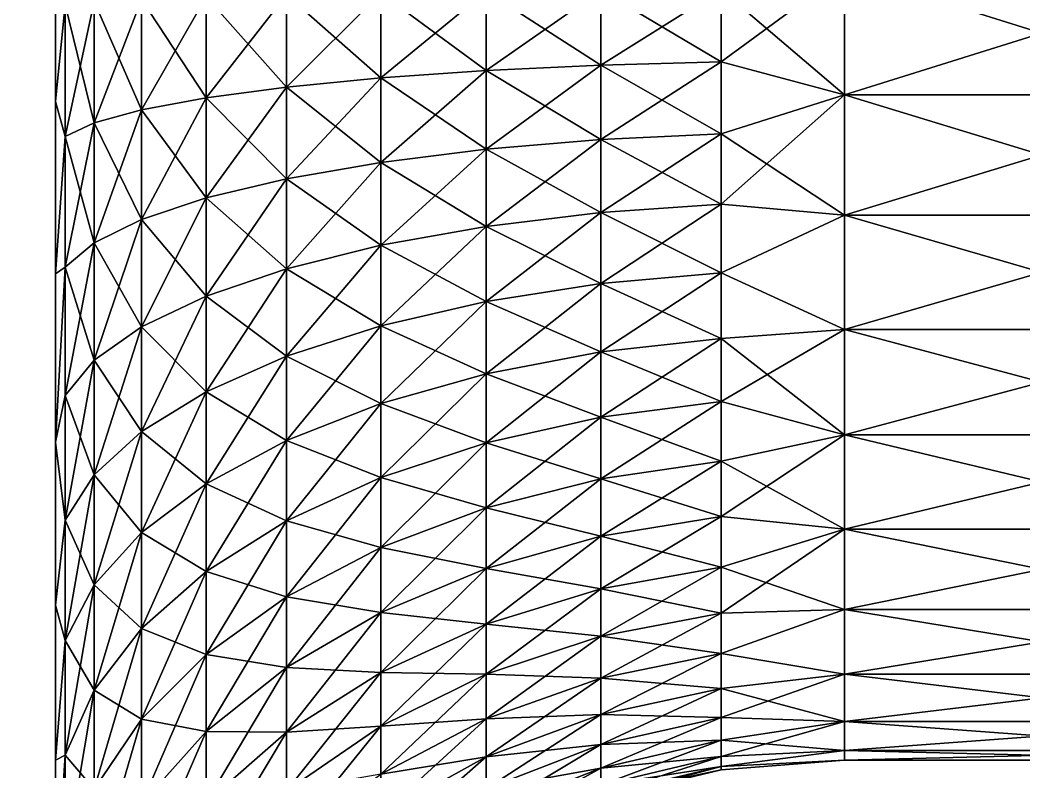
# Model space of a CAD drawing. Extents: x -53 to 3.8, y 0 to 88.2.
# Drawn here: x -3.209 to -0.664, y 78.617 to 80.524 of the extents above; entities that cross this region are included whole.
import ezdxf

# ---------------------------------------------------------------- set-up
doc = ezdxf.new("R2010")
doc.units = 0

msp = doc.modelspace()

# ---------------------------------------------------------------- linework, layer by layer
for points in [[(-7.119, 74.249, 13.5), (-3.119, 84.249, 13.5), (-7.119, 84.249, 13.5)], [(-4.97569, 70.249, 13.5), (-3.119, 84.249, 13.5), (-7.119, 74.249, 13.5)], [(-3.119, 70.249), (-7.119, 74.249), (-3.119, 84.249)], [(-7.119, 74.249), (-7.119, 84.249), (-3.119, 84.249)], [(-4.97569, 70.249, 13.5), (-3.119, 70.249, 13.5), (-3.119, 84.249, 13.5)], [(-3.119, 80.317, 4.19994), (-3.119, 84.249), (-3.119, 80.7575, 4.1878)], [(-3.119, 79.8805, 4.26047), (-3.119, 84.249), (-3.119, 80.317, 4.19994)], [(-3.119, 79.4532, 4.36866), (-3.119, 84.249), (-3.119, 79.8805, 4.26047)], [(-3.119, 70.249), (-3.119, 84.249), (-3.119, 79.4532, 4.36866)], [(-3.119, 84.249, 13.5), (-3.119, 70.249, 13.5), (-3.119, 79.8805, 12.1121)], [(-3.119, 80.317, 12.1726), (-3.119, 84.249, 13.5), (-3.119, 79.8805, 12.1121)], [(-3.119, 80.7575, 12.1848), (-3.119, 84.249, 13.5), (-3.119, 80.317, 12.1726)], [(-3.119, 80.317, 4.19994), (-3.119, 80.7575, 4.1878), (-3.09438, 80.5634, 4.5001)], [(-3.09438, 80.5634, 11.8725), (-3.119, 80.7575, 12.1848), (-3.119, 80.317, 12.1726)], [(-1.119, 80.3344, 10.1617), (-1.119, 80.6473, 10.1863), (-1.43187, 80.6012, 10.2104)], [(-1.119, 80.6473, 6.18628), (-1.119, 80.3344, 6.2109), (-1.43187, 80.4174, 6.17476)], [(-1.43187, 80.6012, 6.16218), (-1.119, 80.6473, 6.18628), (-1.43187, 80.4174, 6.17476)], [(-1.119, 80.3344, 10.1617), (-0.119, 80.6473, 10.1863), (-1.119, 80.6473, 10.1863)], [(-0.119, 80.3344, 10.1617), (-0.119, 80.6473, 10.1863), (-1.119, 80.3344, 10.1617)], [(-1.119, 80.6473, 6.18628), (-0.119, 80.3344, 6.2109), (-1.119, 80.3344, 6.2109)], [(-0.119, 80.6473, 6.18628), (-0.119, 80.3344, 6.2109), (-1.119, 80.6473, 6.18628)], [(-1.43187, 80.4174, 6.17476), (-1.73703, 80.5996, 6.08894), (-1.43187, 80.6012, 6.16218)], [(-1.43187, 80.6012, 10.2104), (-1.73703, 80.409, 10.2706), (-1.43187, 80.4174, 10.1978)], [(-1.73703, 80.409, 10.2706), (-1.43187, 80.6012, 10.2104), (-1.73703, 80.5996, 10.2836)], [(-1.43187, 80.4174, 10.1978), (-1.119, 80.3344, 10.1617), (-1.43187, 80.6012, 10.2104)], [(-2.90101, 80.5769, 11.2775), (-3.02111, 80.2632, 11.5464), (-2.90101, 80.2961, 11.2583)], [(-2.90101, 80.5769, 11.2775), (-3.02111, 80.5703, 11.5674), (-3.02111, 80.2632, 11.5464)], [(-2.90101, 80.5769, 5.09506), (-2.90101, 80.2961, 5.11427), (-3.02111, 80.5703, 4.80519)], [(-2.73703, 80.583, 11.01), (-2.90101, 80.5769, 11.2775), (-2.90101, 80.2961, 11.2583)], [(-2.90101, 80.2961, 11.2583), (-2.73703, 80.3265, 10.9924), (-2.73703, 80.583, 11.01)], [(-2.73703, 80.583, 5.36258), (-2.73703, 80.3265, 5.38013), (-2.90101, 80.5769, 5.09506)], [(-2.90101, 80.5769, 5.09506), (-2.73703, 80.3265, 5.38013), (-2.90101, 80.2961, 5.11427)], [(-2.53321, 80.3536, 5.61723), (-2.73703, 80.583, 5.36258), (-2.53321, 80.5884, 5.60116)], [(-2.73703, 80.3265, 10.9924), (-2.53321, 80.5884, 10.7714), (-2.73703, 80.583, 11.01)], [(-2.53321, 80.5884, 10.7714), (-2.73703, 80.3265, 10.9924), (-2.53321, 80.3536, 10.7553)], [(-2.73703, 80.583, 5.36258), (-2.53321, 80.3536, 5.61723), (-2.73703, 80.3265, 5.38013)], [(-2.29457, 80.3768, 5.81973), (-2.53321, 80.5884, 5.60116), (-2.29457, 80.5931, 5.80493)], [(-2.53321, 80.3536, 10.7553), (-2.29457, 80.5931, 10.5676), (-2.53321, 80.5884, 10.7714)], [(-2.29457, 80.3768, 10.5528), (-2.29457, 80.5931, 10.5676), (-2.53321, 80.3536, 10.7553)], [(-2.29457, 80.3768, 5.81973), (-2.53321, 80.3536, 5.61723), (-2.53321, 80.5884, 5.60116)], [(-2.02698, 80.3954, 5.98265), (-2.29457, 80.5931, 5.80493), (-2.02698, 80.5968, 5.96887)], [(-2.29457, 80.3768, 10.5528), (-2.02698, 80.5968, 10.4037), (-2.29457, 80.5931, 10.5676)], [(-2.02698, 80.3954, 10.3899), (-2.02698, 80.5968, 10.4037), (-2.29457, 80.3768, 10.5528)], [(-2.02698, 80.3954, 5.98265), (-2.29457, 80.3768, 5.81973), (-2.29457, 80.5931, 5.80493)], [(-1.73703, 80.409, 6.10197), (-2.02698, 80.5968, 5.96887), (-1.73703, 80.5996, 6.08894)], [(-2.02698, 80.3954, 10.3899), (-1.73703, 80.5996, 10.2836), (-2.02698, 80.5968, 10.4037)], [(-1.73703, 80.409, 10.2706), (-1.73703, 80.5996, 10.2836), (-2.02698, 80.3954, 10.3899)], [(-1.73703, 80.409, 6.10197), (-2.02698, 80.3954, 5.98265), (-2.02698, 80.5968, 5.96887)], [(-1.43187, 80.4174, 6.17476), (-1.73703, 80.409, 6.10197), (-1.73703, 80.5996, 6.08894)], [(-3.09438, 80.2285, 4.52301), (-3.119, 80.317, 4.19994), (-3.09438, 80.5634, 4.5001)], [(-3.09438, 80.5634, 11.8725), (-3.119, 80.317, 12.1726), (-3.09438, 80.2285, 11.8495)], [(-3.02111, 80.5703, 11.5674), (-3.09438, 80.2285, 11.8495), (-3.02111, 80.2632, 11.5464)], [(-3.02111, 80.5703, 11.5674), (-3.09438, 80.5634, 11.8725), (-3.09438, 80.2285, 11.8495)], [(-3.02111, 80.5703, 4.80519), (-3.02111, 80.2632, 4.8262), (-3.09438, 80.5634, 4.5001)], [(-3.09438, 80.5634, 4.5001), (-3.02111, 80.2632, 4.8262), (-3.09438, 80.2285, 4.52301)], [(-3.02111, 80.5703, 4.80519), (-2.90101, 80.2961, 5.11427), (-3.02111, 80.2632, 4.8262)], [(-1.73703, 80.2205, 6.13227), (-2.02698, 80.3954, 5.98265), (-1.73703, 80.409, 6.10197)], [(-1.73703, 80.409, 10.2706), (-2.02698, 80.196, 10.3579), (-1.73703, 80.2205, 10.2403)], [(-2.02698, 80.196, 10.3579), (-1.73703, 80.409, 10.2706), (-2.02698, 80.3954, 10.3899)], [(-1.73703, 80.2205, 10.2403), (-1.43187, 80.2354, 10.1686), (-1.43187, 80.4174, 10.1978)], [(-1.43187, 80.2354, 6.204), (-1.73703, 80.409, 6.10197), (-1.43187, 80.4174, 6.17476)], [(-1.43187, 80.4174, 10.1978), (-1.73703, 80.409, 10.2706), (-1.73703, 80.2205, 10.2403)], [(-1.43187, 80.2354, 6.204), (-1.73703, 80.2205, 6.13227), (-1.73703, 80.409, 6.10197)], [(-1.43187, 80.2354, 10.1686), (-1.119, 80.3344, 10.1617), (-1.43187, 80.4174, 10.1978)], [(-1.43187, 80.4174, 6.17476), (-1.119, 80.3344, 6.2109), (-1.43187, 80.2354, 6.204)], [(-2.29457, 80.1627, 5.85413), (-2.53321, 80.3536, 5.61723), (-2.29457, 80.3768, 5.81973)], [(-2.53321, 80.1212, 10.718), (-2.29457, 80.3768, 10.5528), (-2.53321, 80.3536, 10.7553)], [(-2.29457, 80.1627, 10.5184), (-2.29457, 80.3768, 10.5528), (-2.53321, 80.1212, 10.718)], [(-2.02698, 80.196, 6.01468), (-2.29457, 80.3768, 5.81973), (-2.02698, 80.3954, 5.98265)], [(-2.29457, 80.1627, 10.5184), (-2.02698, 80.3954, 10.3899), (-2.29457, 80.3768, 10.5528)], [(-2.02698, 80.196, 10.3579), (-2.02698, 80.3954, 10.3899), (-2.29457, 80.1627, 10.5184)], [(-2.02698, 80.196, 6.01468), (-2.29457, 80.1627, 5.85413), (-2.29457, 80.3768, 5.81973)], [(-1.73703, 80.2205, 6.13227), (-2.02698, 80.196, 6.01468), (-2.02698, 80.3954, 5.98265)], [(-2.53321, 80.3536, 10.7553), (-2.73703, 80.0727, 10.9516), (-2.53321, 80.1212, 10.718)], [(-2.73703, 80.3265, 10.9924), (-2.73703, 80.0727, 10.9516), (-2.53321, 80.3536, 10.7553)], [(-2.53321, 80.3536, 5.61723), (-2.53321, 80.1212, 5.65458), (-2.73703, 80.3265, 5.38013)], [(-2.53321, 80.3536, 5.61723), (-2.29457, 80.1627, 5.85413), (-2.53321, 80.1212, 5.65458)], [(-2.90101, 80.0182, 11.2136), (-2.73703, 80.3265, 10.9924), (-2.90101, 80.2961, 11.2583)], [(-2.90101, 80.0182, 11.2136), (-2.73703, 80.0727, 10.9516), (-2.73703, 80.3265, 10.9924)], [(-2.73703, 80.3265, 5.38013), (-2.73703, 80.0727, 5.42093), (-2.90101, 80.2961, 5.11427)], [(-2.73703, 80.3265, 5.38013), (-2.53321, 80.1212, 5.65458), (-2.73703, 80.0727, 5.42093)], [(-1.119, 80.3344, 6.2109), (-1.43187, 80.0568, 6.24967), (-1.43187, 80.2354, 6.204)], [(-1.43187, 80.2354, 10.1686), (-1.119, 80.0293, 10.0884), (-1.119, 80.3344, 10.1617)], [(-1.119, 80.3344, 6.2109), (-1.119, 80.0293, 6.28417), (-1.43187, 80.0568, 6.24967)], [(-1.119, 80.0293, 10.0884), (-0.119, 80.3344, 10.1617), (-1.119, 80.3344, 10.1617)], [(-0.119, 80.0293, 10.0884), (-0.119, 80.3344, 10.1617), (-1.119, 80.0293, 10.0884)], [(-1.119, 80.3344, 6.2109), (-0.119, 80.0293, 6.28417), (-1.119, 80.0293, 6.28417)], [(-0.119, 80.3344, 6.2109), (-0.119, 80.0293, 6.28417), (-1.119, 80.3344, 6.2109)], [(-3.119, 79.8805, 4.26047), (-3.119, 80.317, 4.19994), (-3.09438, 80.2285, 4.52301)], [(-3.09438, 80.2285, 11.8495), (-3.119, 80.317, 12.1726), (-3.119, 79.8805, 12.1121)], [(-2.90101, 80.2961, 11.2583), (-3.02111, 80.2632, 11.5464), (-3.02111, 79.9592, 11.4975)], [(-3.02111, 79.9592, 11.4975), (-2.90101, 80.0182, 11.2136), (-2.90101, 80.2961, 11.2583)], [(-2.90101, 80.2961, 5.11427), (-2.90101, 80.0182, 5.15893), (-3.02111, 80.2632, 4.8262)], [(-2.90101, 80.2961, 5.11427), (-2.73703, 80.0727, 5.42093), (-2.90101, 80.0182, 5.15893)], [(-3.02111, 80.2632, 11.5464), (-3.09438, 79.8971, 11.7963), (-3.02111, 79.9592, 11.4975)], [(-3.02111, 80.2632, 11.5464), (-3.09438, 80.2285, 11.8495), (-3.09438, 79.8971, 11.7963)], [(-3.02111, 80.2632, 4.8262), (-3.02111, 79.9592, 4.87505), (-3.09438, 80.2285, 4.52301)], [(-3.02111, 80.2632, 4.8262), (-2.90101, 80.0182, 5.15893), (-3.02111, 79.9592, 4.87505)], [(-3.09438, 79.8971, 4.57627), (-3.119, 79.8805, 4.26047), (-3.09438, 80.2285, 4.52301)], [(-3.09438, 80.2285, 11.8495), (-3.119, 79.8805, 12.1121), (-3.09438, 79.8971, 11.7963)], [(-3.09438, 80.2285, 4.52301), (-3.02111, 79.9592, 4.87505), (-3.09438, 79.8971, 4.57627)], [(-2.02698, 80.0004, 10.3078), (-1.73703, 80.0355, 10.193), (-1.73703, 80.2205, 10.2403)], [(-1.73703, 80.2205, 6.13227), (-1.73703, 80.0355, 6.17959), (-2.02698, 80.196, 6.01468)], [(-1.73703, 80.2205, 10.2403), (-2.02698, 80.196, 10.3579), (-2.02698, 80.0004, 10.3078)], [(-1.73703, 80.0355, 10.193), (-1.43187, 80.2354, 10.1686), (-1.73703, 80.2205, 10.2403)], [(-1.43187, 80.2354, 6.204), (-1.43187, 80.0568, 6.24967), (-1.73703, 80.2205, 6.13227)], [(-1.73703, 80.0355, 10.193), (-1.43187, 80.0568, 10.1229), (-1.43187, 80.2354, 10.1686)], [(-1.43187, 80.0568, 6.24967), (-1.73703, 80.0355, 6.17959), (-1.73703, 80.2205, 6.13227)], [(-1.43187, 80.0568, 10.1229), (-1.119, 80.0293, 10.0884), (-1.43187, 80.2354, 10.1686)], [(-2.02698, 80.196, 6.01468), (-2.02698, 80.0004, 6.06472), (-2.29457, 80.1627, 5.85413)], [(-2.02698, 80.196, 10.3579), (-2.29457, 79.9526, 10.4647), (-2.02698, 80.0004, 10.3078)], [(-2.29457, 79.9526, 10.4647), (-2.02698, 80.196, 10.3579), (-2.29457, 80.1627, 10.5184)], [(-1.73703, 80.0355, 6.17959), (-2.02698, 80.0004, 6.06472), (-2.02698, 80.196, 6.01468)], [(-2.29457, 80.1627, 5.85413), (-2.29457, 79.9526, 5.90787), (-2.53321, 80.1212, 5.65458)], [(-2.53321, 79.8932, 10.6597), (-2.29457, 80.1627, 10.5184), (-2.53321, 80.1212, 10.718)], [(-2.29457, 79.9526, 10.4647), (-2.29457, 80.1627, 10.5184), (-2.53321, 79.8932, 10.6597)], [(-2.02698, 80.0004, 6.06472), (-2.29457, 79.9526, 5.90787), (-2.29457, 80.1627, 5.85413)], [(-2.53321, 80.1212, 5.65458), (-2.53321, 79.8932, 5.71291), (-2.73703, 80.0727, 5.42093)], [(-2.73703, 79.8236, 10.8879), (-2.53321, 80.1212, 10.718), (-2.73703, 80.0727, 10.9516)], [(-2.53321, 79.8932, 10.6597), (-2.53321, 80.1212, 10.718), (-2.73703, 79.8236, 10.8879)], [(-2.29457, 79.9526, 5.90787), (-2.53321, 79.8932, 5.71291), (-2.53321, 80.1212, 5.65458)], [(-2.73703, 80.0727, 5.42093), (-2.73703, 79.8236, 5.48464), (-2.90101, 80.0182, 5.15893)], [(-2.90101, 79.7455, 11.1439), (-2.73703, 80.0727, 10.9516), (-2.90101, 80.0182, 11.2136)], [(-2.73703, 80.0727, 10.9516), (-2.90101, 79.7455, 11.1439), (-2.73703, 79.8236, 10.8879)], [(-2.53321, 79.8932, 5.71291), (-2.73703, 79.8236, 5.48464), (-2.73703, 80.0727, 5.42093)], [(-1.73703, 79.8555, 10.129), (-1.43187, 80.0568, 10.1229), (-1.73703, 80.0355, 10.193)], [(-1.73703, 79.8555, 10.129), (-1.43187, 79.8832, 10.0612), (-1.43187, 80.0568, 10.1229)], [(-1.43187, 79.8832, 6.31139), (-1.73703, 80.0355, 6.17959), (-1.43187, 80.0568, 6.24967)], [(-1.43187, 79.8832, 10.0612), (-1.119, 80.0293, 10.0884), (-1.43187, 80.0568, 10.1229)], [(-1.43187, 80.0568, 6.24967), (-1.119, 80.0293, 6.28417), (-1.43187, 79.8832, 6.31139)], [(-2.90101, 80.0182, 5.15893), (-2.90101, 79.7455, 5.22868), (-3.02111, 79.9592, 4.87505)], [(-3.02111, 79.661, 11.4212), (-2.90101, 80.0182, 11.2136), (-3.02111, 79.9592, 11.4975)], [(-3.02111, 79.661, 11.4212), (-2.90101, 79.7455, 11.1439), (-2.90101, 80.0182, 11.2136)], [(-2.73703, 79.8236, 5.48464), (-2.90101, 79.7455, 5.22868), (-2.90101, 80.0182, 5.15893)], [(-2.02698, 79.8102, 10.2402), (-1.73703, 80.0355, 10.193), (-2.02698, 80.0004, 10.3078)], [(-2.02698, 79.8102, 10.2402), (-1.73703, 79.8555, 10.129), (-1.73703, 80.0355, 10.193)], [(-2.02698, 80.0004, 6.06472), (-1.73703, 80.0355, 6.17959), (-1.73703, 79.8555, 6.24355)], [(-1.73703, 80.0355, 6.17959), (-1.43187, 79.8832, 6.31139), (-1.73703, 79.8555, 6.24355)], [(-1.119, 79.7393, 9.96829), (-1.119, 80.0293, 10.0884), (-1.43187, 79.8832, 10.0612)], [(-1.119, 80.0293, 6.28417), (-1.119, 79.7393, 6.40427), (-1.43187, 79.8832, 6.31139)], [(-1.119, 79.7393, 9.96829), (-0.119, 80.0293, 10.0884), (-1.119, 80.0293, 10.0884)], [(-0.119, 79.7393, 9.96829), (-0.119, 80.0293, 10.0884), (-1.119, 79.7393, 9.96829)], [(-1.119, 80.0293, 6.28417), (-0.119, 79.7393, 6.40427), (-1.119, 79.7393, 6.40427)], [(-0.119, 80.0293, 6.28417), (-0.119, 79.7393, 6.40427), (-1.119, 80.0293, 6.28417)], [(-2.29457, 79.7483, 10.3921), (-2.02698, 79.8102, 10.2402), (-2.02698, 80.0004, 10.3078)], [(-2.29457, 79.9526, 5.90787), (-2.02698, 80.0004, 6.06472), (-2.02698, 79.8102, 6.13233)], [(-2.02698, 80.0004, 10.3078), (-2.29457, 79.9526, 10.4647), (-2.29457, 79.7483, 10.3921)], [(-2.02698, 80.0004, 6.06472), (-1.73703, 79.8555, 6.24355), (-2.02698, 79.8102, 6.13233)], [(-3.02111, 79.9592, 4.87505), (-3.02111, 79.661, 4.95134), (-3.09438, 79.8971, 4.57627)], [(-3.02111, 79.9592, 11.4975), (-3.09438, 79.8971, 11.7963), (-3.09438, 79.572, 11.7131)], [(-3.09438, 79.572, 11.7131), (-3.02111, 79.661, 11.4212), (-3.02111, 79.9592, 11.4975)], [(-2.90101, 79.7455, 5.22868), (-3.02111, 79.661, 4.95134), (-3.02111, 79.9592, 4.87505)], [(-2.53321, 79.8932, 5.71291), (-2.29457, 79.9526, 5.90787), (-2.29457, 79.7483, 5.98048)], [(-2.29457, 79.9526, 10.4647), (-2.53321, 79.6714, 10.5808), (-2.29457, 79.7483, 10.3921)], [(-2.53321, 79.6714, 10.5808), (-2.29457, 79.9526, 10.4647), (-2.53321, 79.8932, 10.6597)], [(-2.29457, 79.9526, 5.90787), (-2.02698, 79.8102, 6.13233), (-2.29457, 79.7483, 5.98048)], [(-3.09438, 79.8971, 4.57627), (-3.09438, 79.572, 4.65944), (-3.119, 79.4532, 4.36866)], [(-3.119, 79.4532, 4.36866), (-3.119, 79.8805, 4.26047), (-3.09438, 79.8971, 4.57627)], [(-3.09438, 79.8971, 11.7963), (-3.119, 79.4532, 12.0039), (-3.09438, 79.572, 11.7131)], [(-3.09438, 79.8971, 11.7963), (-3.119, 79.8805, 12.1121), (-3.119, 79.4532, 12.0039)], [(-3.02111, 79.661, 4.95134), (-3.09438, 79.572, 4.65944), (-3.09438, 79.8971, 4.57627)], [(-2.73703, 79.5813, 10.8018), (-2.53321, 79.8932, 10.6597), (-2.73703, 79.8236, 10.8879)], [(-2.53321, 79.6714, 10.5808), (-2.53321, 79.8932, 10.6597), (-2.73703, 79.5813, 10.8018)], [(-2.73703, 79.8236, 5.48464), (-2.53321, 79.8932, 5.71291), (-2.53321, 79.6714, 5.79173)], [(-2.53321, 79.8932, 5.71291), (-2.29457, 79.7483, 5.98048), (-2.53321, 79.6714, 5.79173)], [(-3.119, 79.8805, 12.1121), (-3.119, 70.249, 13.5), (-3.119, 79.4532, 12.0039)], [(-1.73703, 79.6821, 10.049), (-1.43187, 79.8832, 10.0612), (-1.73703, 79.8555, 10.129)], [(-1.73703, 79.6821, 10.049), (-1.43187, 79.7159, 9.98391), (-1.43187, 79.8832, 10.0612)], [(-1.73703, 79.8555, 6.24355), (-1.43187, 79.8832, 6.31139), (-1.43187, 79.7159, 6.38865)], [(-1.43187, 79.7159, 9.98391), (-1.119, 79.7393, 9.96829), (-1.43187, 79.8832, 10.0612)], [(-1.43187, 79.8832, 6.31139), (-1.119, 79.7393, 6.40427), (-1.43187, 79.7159, 6.38865)], [(-2.02698, 79.6269, 10.1556), (-1.73703, 79.8555, 10.129), (-2.02698, 79.8102, 10.2402)], [(-2.02698, 79.8102, 6.13233), (-1.73703, 79.8555, 6.24355), (-1.73703, 79.6821, 6.3236)], [(-2.02698, 79.6269, 10.1556), (-1.73703, 79.6821, 10.049), (-1.73703, 79.8555, 10.129)], [(-1.73703, 79.8555, 6.24355), (-1.43187, 79.7159, 6.38865), (-1.73703, 79.6821, 6.3236)], [(-2.73703, 79.8236, 10.8879), (-2.90101, 79.4803, 11.0496), (-2.73703, 79.5813, 10.8018)], [(-2.90101, 79.7455, 11.1439), (-2.90101, 79.4803, 11.0496), (-2.73703, 79.8236, 10.8879)], [(-2.90101, 79.7455, 5.22868), (-2.73703, 79.8236, 5.48464), (-2.73703, 79.5813, 5.57074)], [(-2.73703, 79.8236, 5.48464), (-2.53321, 79.6714, 5.79173), (-2.73703, 79.5813, 5.57074)], [(-2.29457, 79.5514, 10.3012), (-2.02698, 79.8102, 10.2402), (-2.29457, 79.7483, 10.3921)], [(-2.29457, 79.5514, 10.3012), (-2.02698, 79.6269, 10.1556), (-2.02698, 79.8102, 10.2402)], [(-2.29457, 79.7483, 5.98048), (-2.02698, 79.8102, 6.13233), (-2.02698, 79.6269, 6.21696)], [(-2.02698, 79.8102, 6.13233), (-1.73703, 79.6821, 6.3236), (-2.02698, 79.6269, 6.21696)], [(-3.02111, 79.661, 4.95134), (-2.90101, 79.7455, 5.22868), (-2.90101, 79.4803, 5.32294)], [(-3.02111, 79.3709, 11.3181), (-2.90101, 79.7455, 11.1439), (-3.02111, 79.661, 11.4212)], [(-3.02111, 79.3709, 11.3181), (-2.90101, 79.4803, 11.0496), (-2.90101, 79.7455, 11.1439)], [(-2.90101, 79.7455, 5.22868), (-2.73703, 79.5813, 5.57074), (-2.90101, 79.4803, 5.32294)], [(-2.53321, 79.4577, 10.4822), (-2.29457, 79.5514, 10.3012), (-2.29457, 79.7483, 10.3921)], [(-2.29457, 79.7483, 10.3921), (-2.53321, 79.6714, 10.5808), (-2.53321, 79.4577, 10.4822)], [(-2.53321, 79.6714, 5.79173), (-2.29457, 79.7483, 5.98048), (-2.29457, 79.5514, 6.07137)], [(-2.29457, 79.7483, 5.98048), (-2.02698, 79.6269, 6.21696), (-2.29457, 79.5514, 6.07137)], [(-1.119, 79.4717, 9.80431), (-1.119, 79.7393, 9.96829), (-1.43187, 79.7159, 9.98391)], [(-1.43187, 79.5562, 6.4808), (-1.119, 79.7393, 6.40427), (-1.119, 79.4717, 6.56824)], [(-1.43187, 79.7159, 6.38865), (-1.119, 79.7393, 6.40427), (-1.43187, 79.5562, 6.4808)], [(-1.119, 79.4717, 9.80431), (-0.119, 79.7393, 9.96829), (-1.119, 79.7393, 9.96829)], [(-0.119, 79.4717, 9.80431), (-0.119, 79.7393, 9.96829), (-1.119, 79.4717, 9.80431)], [(-1.119, 79.7393, 6.40427), (-0.119, 79.4717, 6.56824), (-1.119, 79.4717, 6.56824)], [(-0.119, 79.7393, 6.40427), (-0.119, 79.4717, 6.56824), (-1.119, 79.7393, 6.40427)], [(-1.73703, 79.6821, 6.3236), (-1.43187, 79.7159, 6.38865), (-1.43187, 79.5562, 6.4808)], [(-1.73703, 79.5168, 9.95348), (-1.43187, 79.7159, 9.98391), (-1.73703, 79.6821, 10.049)], [(-1.73703, 79.5168, 9.95348), (-1.43187, 79.5562, 9.89176), (-1.43187, 79.7159, 9.98391)], [(-1.43187, 79.5562, 9.89176), (-1.119, 79.4717, 9.80431), (-1.43187, 79.7159, 9.98391)], [(-3.09438, 79.572, 4.65944), (-3.02111, 79.661, 4.95134), (-3.02111, 79.3709, 5.05443)], [(-3.09438, 79.2557, 11.6007), (-3.02111, 79.661, 11.4212), (-3.09438, 79.572, 11.7131)], [(-3.09438, 79.2557, 11.6007), (-3.02111, 79.3709, 11.3181), (-3.02111, 79.661, 11.4212)], [(-3.02111, 79.661, 4.95134), (-2.90101, 79.4803, 5.32294), (-3.02111, 79.3709, 5.05443)], [(-2.53321, 79.6714, 10.5808), (-2.73703, 79.3479, 10.694), (-2.53321, 79.4577, 10.4822)], [(-2.73703, 79.3479, 10.694), (-2.53321, 79.6714, 10.5808), (-2.73703, 79.5813, 10.8018)], [(-2.73703, 79.5813, 5.57074), (-2.53321, 79.6714, 5.79173), (-2.53321, 79.4577, 5.8904)], [(-2.53321, 79.6714, 5.79173), (-2.29457, 79.5514, 6.07137), (-2.53321, 79.4577, 5.8904)], [(-2.02698, 79.6269, 6.21696), (-1.73703, 79.6821, 6.3236), (-1.73703, 79.5168, 6.41908)], [(-2.02698, 79.452, 10.0546), (-1.73703, 79.6821, 10.049), (-2.02698, 79.6269, 10.1556)], [(-2.02698, 79.452, 10.0546), (-1.73703, 79.5168, 9.95348), (-1.73703, 79.6821, 10.049)], [(-1.73703, 79.6821, 6.3236), (-1.43187, 79.5562, 6.4808), (-1.73703, 79.5168, 6.41908)], [(-2.29457, 79.3637, 10.1928), (-2.02698, 79.6269, 10.1556), (-2.29457, 79.5514, 10.3012)], [(-2.29457, 79.3637, 10.1928), (-2.02698, 79.452, 10.0546), (-2.02698, 79.6269, 10.1556)], [(-2.02698, 79.6269, 6.21696), (-2.02698, 79.452, 6.31791), (-2.29457, 79.5514, 6.07137)], [(-1.73703, 79.5168, 6.41908), (-2.02698, 79.452, 6.31791), (-2.02698, 79.6269, 6.21696)], [(-3.09438, 79.572, 4.65944), (-3.09438, 79.2557, 4.77184), (-3.119, 79.4532, 4.36866)], [(-3.09438, 79.572, 11.7131), (-3.119, 79.4532, 12.0039), (-3.09438, 79.2557, 11.6007)], [(-3.09438, 79.572, 4.65944), (-3.02111, 79.3709, 5.05443), (-3.09438, 79.2557, 4.77184)], [(-2.90101, 79.4803, 5.32294), (-2.73703, 79.5813, 5.57074), (-2.73703, 79.3479, 5.67851)], [(-2.90101, 79.2248, 10.9316), (-2.73703, 79.5813, 10.8018), (-2.90101, 79.4803, 11.0496)], [(-2.73703, 79.3479, 10.694), (-2.73703, 79.5813, 10.8018), (-2.90101, 79.2248, 10.9316)], [(-2.73703, 79.5813, 5.57074), (-2.53321, 79.4577, 5.8904), (-2.73703, 79.3479, 5.67851)], [(-2.53321, 79.2538, 10.3645), (-2.29457, 79.5514, 10.3012), (-2.53321, 79.4577, 10.4822)], [(-2.53321, 79.2538, 10.3645), (-2.29457, 79.3637, 10.1928), (-2.29457, 79.5514, 10.3012)], [(-2.53321, 79.4577, 5.8904), (-2.29457, 79.5514, 6.07137), (-2.29457, 79.3637, 6.17978)], [(-2.29457, 79.5514, 6.07137), (-2.02698, 79.452, 6.31791), (-2.29457, 79.3637, 6.17978)], [(-1.73703, 79.3607, 9.84335), (-1.43187, 79.4057, 9.78548), (-1.43187, 79.5562, 9.89176)], [(-1.73703, 79.5168, 6.41908), (-1.43187, 79.5562, 6.4808), (-1.43187, 79.4057, 6.58708)], [(-1.73703, 79.5168, 9.95348), (-1.73703, 79.3607, 9.84335), (-1.43187, 79.5562, 9.89176)], [(-1.43187, 79.4057, 9.78548), (-1.119, 79.4717, 9.80431), (-1.43187, 79.5562, 9.89176)], [(-1.43187, 79.5562, 6.4808), (-1.119, 79.4717, 6.56824), (-1.43187, 79.4057, 6.58708)], [(-2.02698, 79.2871, 9.93821), (-1.73703, 79.5168, 9.95348), (-2.02698, 79.452, 10.0546)], [(-2.02698, 79.2871, 9.93821), (-1.73703, 79.3607, 9.84335), (-1.73703, 79.5168, 9.95348)], [(-2.02698, 79.452, 6.31791), (-1.73703, 79.5168, 6.41908), (-1.73703, 79.3607, 6.52921)], [(-1.73703, 79.3607, 6.52921), (-1.73703, 79.5168, 6.41908), (-1.43187, 79.4057, 6.58708)], [(-3.02111, 79.3709, 5.05443), (-2.90101, 79.4803, 5.32294), (-2.90101, 79.2248, 5.44092)], [(-3.02111, 79.0914, 11.1891), (-2.90101, 79.4803, 11.0496), (-3.02111, 79.3709, 11.3181)], [(-3.02111, 79.0914, 11.1891), (-2.90101, 79.2248, 10.9316), (-2.90101, 79.4803, 11.0496)], [(-2.90101, 79.4803, 5.32294), (-2.73703, 79.3479, 5.67851), (-2.90101, 79.2248, 5.44092)], [(-2.73703, 79.1252, 10.5655), (-2.53321, 79.2538, 10.3645), (-2.53321, 79.4577, 10.4822)], [(-2.73703, 79.3479, 5.67851), (-2.53321, 79.4577, 5.8904), (-2.53321, 79.2538, 6.00809)], [(-2.53321, 79.4577, 10.4822), (-2.73703, 79.3479, 10.694), (-2.73703, 79.1252, 10.5655)], [(-2.53321, 79.4577, 5.8904), (-2.29457, 79.3637, 6.17978), (-2.53321, 79.2538, 6.00809)], [(-1.43187, 79.4057, 9.78548), (-1.119, 79.2331, 9.60049), (-1.119, 79.4717, 9.80431)], [(-1.119, 79.4717, 6.56824), (-1.119, 79.2331, 6.77207), (-1.43187, 79.2654, 6.70661)], [(-1.43187, 79.4057, 6.58708), (-1.119, 79.4717, 6.56824), (-1.43187, 79.2654, 6.70661)], [(-1.119, 79.2331, 9.60049), (-0.119, 79.4717, 9.80431), (-1.119, 79.4717, 9.80431)], [(-0.119, 79.2331, 9.60049), (-0.119, 79.4717, 9.80431), (-1.119, 79.2331, 9.60049)], [(-1.119, 79.4717, 6.56824), (-0.119, 79.2331, 6.77207), (-1.119, 79.2331, 6.77207)], [(-0.119, 79.4717, 6.56824), (-0.119, 79.2331, 6.77207), (-1.119, 79.4717, 6.56824)], [(-3.119, 79.0405, 4.52319), (-3.119, 70.249), (-3.119, 79.4532, 4.36866)], [(-3.119, 79.4532, 12.0039), (-3.119, 70.249, 13.5), (-3.119, 79.0405, 11.8494)], [(-3.119, 79.4532, 4.36866), (-3.09438, 79.2557, 4.77184), (-3.119, 79.0405, 4.52319)], [(-3.119, 79.4532, 12.0039), (-3.119, 79.0405, 11.8494), (-3.09438, 79.2557, 11.6007)], [(-2.29457, 79.1865, 10.0677), (-2.02698, 79.452, 10.0546), (-2.29457, 79.3637, 10.1928)], [(-2.29457, 79.1865, 10.0677), (-2.02698, 79.2871, 9.93821), (-2.02698, 79.452, 10.0546)], [(-2.29457, 79.3637, 6.17978), (-2.02698, 79.452, 6.31791), (-2.02698, 79.2871, 6.43434)], [(-2.02698, 79.452, 6.31791), (-1.73703, 79.3607, 6.52921), (-2.02698, 79.2871, 6.43434)], [(-1.73703, 79.2154, 9.71949), (-1.43187, 79.4057, 9.78548), (-1.73703, 79.3607, 9.84335)], [(-1.73703, 79.2154, 9.71949), (-1.43187, 79.2654, 9.66595), (-1.43187, 79.4057, 9.78548)], [(-1.73703, 79.3607, 6.52921), (-1.43187, 79.4057, 6.58708), (-1.43187, 79.2654, 6.70661)], [(-1.43187, 79.2654, 9.66595), (-1.119, 79.2331, 9.60049), (-1.43187, 79.4057, 9.78548)], [(-3.09438, 79.2557, 4.77184), (-3.02111, 79.3709, 5.05443), (-3.02111, 79.0914, 5.18348)], [(-3.09438, 78.951, 11.46), (-3.02111, 79.3709, 11.3181), (-3.09438, 79.2557, 11.6007)], [(-3.09438, 78.951, 11.46), (-3.02111, 79.0914, 11.1891), (-3.02111, 79.3709, 11.3181)], [(-3.02111, 79.3709, 5.05443), (-2.90101, 79.2248, 5.44092), (-3.02111, 79.0914, 5.18348)], [(-2.53321, 79.0615, 10.2287), (-2.29457, 79.3637, 10.1928), (-2.53321, 79.2538, 10.3645)], [(-2.53321, 79.2538, 6.00809), (-2.29457, 79.3637, 6.17978), (-2.29457, 79.1865, 6.30482)], [(-2.53321, 79.0615, 10.2287), (-2.29457, 79.1865, 10.0677), (-2.29457, 79.3637, 10.1928)], [(-2.29457, 79.3637, 6.17978), (-2.02698, 79.2871, 6.43434), (-2.29457, 79.1865, 6.30482)], [(-2.02698, 79.1334, 9.80726), (-1.73703, 79.2154, 9.71949), (-1.73703, 79.3607, 9.84335)], [(-1.73703, 79.3607, 9.84335), (-2.02698, 79.2871, 9.93821), (-2.02698, 79.1334, 9.80726)], [(-2.02698, 79.2871, 6.43434), (-1.73703, 79.3607, 6.52921), (-1.73703, 79.2154, 6.65307)], [(-1.73703, 79.3607, 6.52921), (-1.43187, 79.2654, 6.70661), (-1.73703, 79.2154, 6.65307)], [(-2.90101, 79.2248, 5.44092), (-2.73703, 79.3479, 5.67851), (-2.73703, 79.1252, 5.80706)], [(-2.73703, 79.3479, 10.694), (-2.90101, 78.981, 10.7909), (-2.73703, 79.1252, 10.5655)], [(-2.90101, 78.981, 10.7909), (-2.73703, 79.3479, 10.694), (-2.90101, 79.2248, 10.9316)], [(-2.73703, 79.3479, 5.67851), (-2.53321, 79.2538, 6.00809), (-2.73703, 79.1252, 5.80706)], [(-2.29457, 79.1865, 6.30482), (-2.02698, 79.2871, 6.43434), (-2.02698, 79.1334, 6.56529)], [(-2.29457, 79.0215, 9.92711), (-2.02698, 79.2871, 9.93821), (-2.29457, 79.1865, 10.0677)], [(-2.02698, 79.1334, 9.80726), (-2.02698, 79.2871, 9.93821), (-2.29457, 79.0215, 9.92711)], [(-2.02698, 79.2871, 6.43434), (-1.73703, 79.2154, 6.65307), (-2.02698, 79.1334, 6.56529)], [(-3.09438, 79.2557, 4.77184), (-3.09438, 78.951, 4.91253), (-3.119, 79.0405, 4.52319)], [(-3.09438, 79.2557, 11.6007), (-3.119, 79.0405, 11.8494), (-3.09438, 78.951, 11.46)], [(-3.09438, 79.2557, 4.77184), (-3.02111, 79.0914, 5.18348), (-3.09438, 78.951, 4.91253)], [(-2.73703, 78.9152, 10.4172), (-2.53321, 79.2538, 10.3645), (-2.73703, 79.1252, 10.5655)], [(-2.73703, 78.9152, 10.4172), (-2.53321, 79.0615, 10.2287), (-2.53321, 79.2538, 10.3645)], [(-2.73703, 79.1252, 5.80706), (-2.53321, 79.2538, 6.00809), (-2.53321, 79.0615, 6.14383)], [(-2.53321, 79.2538, 6.00809), (-2.29457, 79.1865, 6.30482), (-2.53321, 79.0615, 6.14383)], [(-1.73703, 79.0819, 9.58293), (-1.43187, 79.2654, 9.66595), (-1.73703, 79.2154, 9.71949)], [(-1.73703, 79.0819, 9.58293), (-1.43187, 79.1366, 9.53415), (-1.43187, 79.2654, 9.66595)], [(-1.73703, 79.2154, 6.65307), (-1.43187, 79.2654, 6.70661), (-1.43187, 79.1366, 6.83841)], [(-1.43187, 79.1366, 9.53415), (-1.119, 79.2331, 9.60049), (-1.43187, 79.2654, 9.66595)], [(-1.43187, 79.2654, 6.70661), (-1.119, 79.2331, 6.77207), (-1.43187, 79.1366, 6.83841)], [(-1.119, 79.0293, 9.36185), (-1.119, 79.2331, 9.60049), (-1.43187, 79.1366, 9.53415)], [(-1.43187, 79.0203, 6.98137), (-1.119, 79.2331, 6.77207), (-1.119, 79.0293, 7.01071)], [(-1.43187, 79.1366, 6.83841), (-1.119, 79.2331, 6.77207), (-1.43187, 79.0203, 6.98137)], [(-1.119, 79.0293, 9.36185), (-0.119, 79.2331, 9.60049), (-1.119, 79.2331, 9.60049)], [(-0.119, 79.0293, 9.36185), (-0.119, 79.2331, 9.60049), (-1.119, 79.0293, 9.36185)], [(-1.119, 79.2331, 6.77207), (-0.119, 79.0293, 7.01071), (-1.119, 79.0293, 7.01071)], [(-0.119, 79.2331, 6.77207), (-0.119, 79.0293, 7.01071), (-1.119, 79.2331, 6.77207)], [(-3.02111, 79.0914, 5.18348), (-2.90101, 79.2248, 5.44092), (-2.90101, 78.981, 5.58165)], [(-3.02111, 78.8248, 11.0351), (-2.90101, 79.2248, 10.9316), (-3.02111, 79.0914, 11.1891)], [(-2.90101, 78.981, 10.7909), (-2.90101, 79.2248, 10.9316), (-3.02111, 78.8248, 11.0351)], [(-2.90101, 79.2248, 5.44092), (-2.73703, 79.1252, 5.80706), (-2.90101, 78.981, 5.58165)], [(-2.02698, 78.9923, 9.66288), (-1.73703, 79.2154, 9.71949), (-2.02698, 79.1334, 9.80726)], [(-2.02698, 78.9923, 9.66288), (-1.73703, 79.0819, 9.58293), (-1.73703, 79.2154, 9.71949)], [(-2.02698, 79.1334, 6.56529), (-1.73703, 79.2154, 6.65307), (-1.73703, 79.0819, 6.78963)], [(-1.73703, 79.2154, 6.65307), (-1.43187, 79.1366, 6.83841), (-1.73703, 79.0819, 6.78963)], [(-2.53321, 79.0615, 6.14383), (-2.29457, 79.1865, 6.30482), (-2.29457, 79.0215, 6.44545)], [(-2.53321, 78.8824, 10.0761), (-2.29457, 79.1865, 10.0677), (-2.53321, 79.0615, 10.2287)], [(-2.53321, 78.8824, 10.0761), (-2.29457, 79.0215, 9.92711), (-2.29457, 79.1865, 10.0677)], [(-2.29457, 79.1865, 6.30482), (-2.02698, 79.1334, 6.56529), (-2.29457, 79.0215, 6.44545)], [(-2.90101, 78.7511, 10.6286), (-2.73703, 78.9152, 10.4172), (-2.73703, 79.1252, 10.5655)], [(-2.90101, 78.981, 5.58165), (-2.73703, 79.1252, 5.80706), (-2.73703, 78.9152, 5.95533)], [(-2.73703, 79.1252, 10.5655), (-2.90101, 78.981, 10.7909), (-2.90101, 78.7511, 10.6286)], [(-2.73703, 79.1252, 5.80706), (-2.53321, 79.0615, 6.14383), (-2.73703, 78.9152, 5.95533)], [(-2.29457, 78.8699, 9.77205), (-2.02698, 78.9923, 9.66288), (-2.02698, 79.1334, 9.80726)], [(-2.29457, 79.0215, 6.44545), (-2.02698, 79.1334, 6.56529), (-2.02698, 78.9923, 6.70968)], [(-2.29457, 78.8699, 9.77205), (-2.02698, 79.1334, 9.80726), (-2.29457, 79.0215, 9.92711)], [(-2.02698, 79.1334, 6.56529), (-1.73703, 79.0819, 6.78963), (-2.02698, 78.9923, 6.70968)], [(-1.73703, 79.0819, 6.78963), (-1.43187, 79.1366, 6.83841), (-1.43187, 79.0203, 6.98137)], [(-1.73703, 78.9614, 9.43479), (-1.43187, 79.1366, 9.53415), (-1.73703, 79.0819, 9.58293)], [(-1.73703, 78.9614, 9.43479), (-1.43187, 79.0203, 9.39119), (-1.43187, 79.1366, 9.53415)], [(-1.43187, 79.0203, 9.39119), (-1.119, 79.0293, 9.36185), (-1.43187, 79.1366, 9.53415)], [(-3.09438, 78.6603, 11.2922), (-3.02111, 79.0914, 11.1891), (-3.09438, 78.951, 11.46)], [(-3.09438, 78.6603, 11.2922), (-3.02111, 78.8248, 11.0351), (-3.02111, 79.0914, 11.1891)], [(-3.09438, 78.951, 4.91253), (-3.02111, 79.0914, 5.18348), (-3.02111, 78.8248, 5.33741)], [(-3.02111, 79.0914, 5.18348), (-2.90101, 78.981, 5.58165), (-3.02111, 78.8248, 5.33741)], [(-2.02698, 78.8649, 9.50627), (-1.73703, 79.0819, 9.58293), (-2.02698, 78.9923, 9.66288)], [(-2.02698, 78.9923, 6.70968), (-1.73703, 79.0819, 6.78963), (-1.73703, 78.9614, 6.93777)], [(-2.02698, 78.8649, 9.50627), (-1.73703, 78.9614, 9.43479), (-1.73703, 79.0819, 9.58293)], [(-1.73703, 79.0819, 6.78963), (-1.43187, 79.0203, 6.98137), (-1.73703, 78.9614, 6.93777)], [(-2.73703, 78.7195, 10.2505), (-2.53321, 79.0615, 10.2287), (-2.73703, 78.9152, 10.4172)], [(-2.73703, 78.9152, 5.95533), (-2.53321, 79.0615, 6.14383), (-2.53321, 78.8824, 6.29649)], [(-2.73703, 78.7195, 10.2505), (-2.53321, 78.8824, 10.0761), (-2.53321, 79.0615, 10.2287)], [(-2.53321, 79.0615, 6.14383), (-2.29457, 79.0215, 6.44545), (-2.53321, 78.8824, 6.29649)], [(-3.119, 70.249, 0.52924), (-3.119, 70.249), (-3.119, 79.0405, 4.52319)], [(-3.119, 78.6473, 4.72218), (-3.119, 70.249, 0.52924), (-3.119, 79.0405, 4.52319)], [(-3.119, 79.0405, 11.8494), (-3.119, 70.249, 13.5), (-3.119, 78.6473, 11.6504)], [(-3.119, 79.0405, 4.52319), (-3.09438, 78.951, 4.91253), (-3.119, 78.6473, 4.72218)], [(-3.119, 79.0405, 11.8494), (-3.119, 78.6473, 11.6504), (-3.09438, 78.951, 11.46)], [(-1.43187, 78.9174, 9.23824), (-1.119, 79.0293, 9.36185), (-1.43187, 79.0203, 9.39119)], [(-1.43187, 78.9174, 9.23824), (-1.119, 78.8653, 9.09426), (-1.119, 79.0293, 9.36185)], [(-1.43187, 78.9174, 7.13432), (-1.119, 79.0293, 7.01071), (-1.119, 78.8653, 7.2783)], [(-1.43187, 79.0203, 6.98137), (-1.119, 79.0293, 7.01071), (-1.43187, 78.9174, 7.13432)], [(-1.119, 78.8653, 9.09426), (-0.119, 79.0293, 9.36185), (-1.119, 79.0293, 9.36185)], [(-0.119, 78.8653, 9.09426), (-0.119, 79.0293, 9.36185), (-1.119, 78.8653, 9.09426)], [(-1.119, 79.0293, 7.01071), (-0.119, 78.8653, 7.2783), (-1.119, 78.8653, 7.2783)], [(-0.119, 79.0293, 7.01071), (-0.119, 78.8653, 7.2783), (-1.119, 79.0293, 7.01071)], [(-2.53321, 78.8824, 6.29649), (-2.29457, 79.0215, 6.44545), (-2.29457, 78.8699, 6.60051)], [(-2.53321, 78.7178, 9.90774), (-2.29457, 79.0215, 9.92711), (-2.53321, 78.8824, 10.0761)], [(-2.53321, 78.7178, 9.90774), (-2.29457, 78.8699, 9.77205), (-2.29457, 79.0215, 9.92711)], [(-2.29457, 79.0215, 6.44545), (-2.02698, 78.9923, 6.70968), (-2.29457, 78.8699, 6.60051)], [(-1.73703, 78.8548, 9.27631), (-1.43187, 78.9174, 9.23824), (-1.43187, 79.0203, 9.39119)], [(-1.73703, 78.9614, 6.93777), (-1.43187, 79.0203, 6.98137), (-1.43187, 78.9174, 7.13432)], [(-1.73703, 78.9614, 9.43479), (-1.73703, 78.8548, 9.27631), (-1.43187, 79.0203, 9.39119)], [(-2.90101, 78.981, 10.7909), (-3.02111, 78.5733, 10.8576), (-2.90101, 78.7511, 10.6286)], [(-3.02111, 78.5733, 10.8576), (-2.90101, 78.981, 10.7909), (-3.02111, 78.8248, 11.0351)], [(-3.02111, 78.8248, 5.33741), (-2.90101, 78.981, 5.58165), (-2.90101, 78.7511, 5.74397)], [(-2.90101, 78.981, 5.58165), (-2.73703, 78.9152, 5.95533), (-2.90101, 78.7511, 5.74397)], [(-2.29457, 78.7331, 9.60385), (-2.02698, 78.9923, 9.66288), (-2.29457, 78.8699, 9.77205)], [(-2.29457, 78.7331, 9.60385), (-2.02698, 78.8649, 9.50627), (-2.02698, 78.9923, 9.66288)], [(-2.29457, 78.8699, 6.60051), (-2.02698, 78.9923, 6.70968), (-2.02698, 78.8649, 6.86629)], [(-2.02698, 78.9923, 6.70968), (-1.73703, 78.9614, 6.93777), (-2.02698, 78.8649, 6.86629)], [(-3.09438, 78.951, 4.91253), (-3.09438, 78.6603, 5.08035), (-3.119, 78.6473, 4.72218)], [(-3.09438, 78.951, 11.46), (-3.119, 78.6473, 11.6504), (-3.09438, 78.6603, 11.2922)], [(-3.09438, 78.951, 4.91253), (-3.02111, 78.8248, 5.33741), (-3.09438, 78.6603, 5.08035)], [(-2.02698, 78.8649, 6.86629), (-1.73703, 78.9614, 6.93777), (-1.73703, 78.8548, 7.09625)], [(-2.02698, 78.7522, 9.33871), (-1.73703, 78.9614, 9.43479), (-2.02698, 78.8649, 9.50627)], [(-2.02698, 78.7522, 9.33871), (-1.73703, 78.8548, 9.27631), (-1.73703, 78.9614, 9.43479)], [(-1.73703, 78.9614, 6.93777), (-1.43187, 78.9174, 7.13432), (-1.73703, 78.8548, 7.09625)], [(-2.90101, 78.5368, 10.446), (-2.73703, 78.9152, 10.4172), (-2.90101, 78.7511, 10.6286)], [(-2.90101, 78.5368, 10.446), (-2.73703, 78.7195, 10.2505), (-2.73703, 78.9152, 10.4172)], [(-2.90101, 78.7511, 5.74397), (-2.73703, 78.9152, 5.95533), (-2.73703, 78.7195, 6.12208)], [(-2.73703, 78.9152, 5.95533), (-2.53321, 78.8824, 6.29649), (-2.73703, 78.7195, 6.12208)], [(-1.73703, 78.7631, 9.10879), (-1.43187, 78.9174, 9.23824), (-1.73703, 78.8548, 9.27631)], [(-1.73703, 78.7631, 9.10879), (-1.43187, 78.8289, 9.07658), (-1.43187, 78.9174, 9.23824)], [(-1.73703, 78.8548, 7.09625), (-1.43187, 78.9174, 7.13432), (-1.43187, 78.8289, 7.29598)], [(-1.43187, 78.8289, 9.07658), (-1.119, 78.8653, 9.09426), (-1.43187, 78.9174, 9.23824)], [(-1.43187, 78.9174, 7.13432), (-1.119, 78.8653, 7.2783), (-1.43187, 78.8289, 7.29598)], [(-2.73703, 78.5398, 10.0666), (-2.53321, 78.8824, 10.0761), (-2.73703, 78.7195, 10.2505)], [(-2.73703, 78.5398, 10.0666), (-2.53321, 78.7178, 9.90774), (-2.53321, 78.8824, 10.0761)], [(-2.73703, 78.7195, 6.12208), (-2.53321, 78.8824, 6.29649), (-2.53321, 78.7178, 6.46482)], [(-2.53321, 78.8824, 6.29649), (-2.29457, 78.8699, 6.60051), (-2.53321, 78.7178, 6.46482)], [(-2.53321, 78.5693, 9.72515), (-2.29457, 78.7331, 9.60385), (-2.29457, 78.8699, 9.77205)], [(-2.53321, 78.5693, 9.72515), (-2.29457, 78.8699, 9.77205), (-2.53321, 78.7178, 9.90774)], [(-2.29457, 78.8699, 6.60051), (-2.29457, 78.7331, 6.7687), (-2.53321, 78.7178, 6.46482)], [(-2.02698, 78.8649, 6.86629), (-2.29457, 78.7331, 6.7687), (-2.29457, 78.8699, 6.60051)], [(-2.29457, 78.6121, 9.42391), (-2.02698, 78.8649, 9.50627), (-2.29457, 78.7331, 9.60385)], [(-2.29457, 78.6121, 9.42391), (-2.02698, 78.7522, 9.33871), (-2.02698, 78.8649, 9.50627)], [(-2.02698, 78.8649, 6.86629), (-2.02698, 78.7522, 7.03385), (-2.29457, 78.7331, 6.7687)], [(-1.73703, 78.8548, 7.09625), (-2.02698, 78.7522, 7.03385), (-2.02698, 78.8649, 6.86629)], [(-2.02698, 78.6553, 9.16161), (-1.73703, 78.7631, 9.10879), (-1.73703, 78.8548, 9.27631)], [(-1.73703, 78.8548, 9.27631), (-2.02698, 78.7522, 9.33871), (-2.02698, 78.6553, 9.16161)], [(-2.02698, 78.7522, 7.03385), (-1.73703, 78.8548, 7.09625), (-1.73703, 78.7631, 7.26377)], [(-1.73703, 78.7631, 7.26377), (-1.73703, 78.8548, 7.09625), (-1.43187, 78.8289, 7.29598)], [(-1.43187, 78.8289, 9.07658), (-1.119, 78.7452, 8.80431), (-1.119, 78.8653, 9.09426)], [(-1.119, 78.8653, 7.2783), (-1.119, 78.7452, 7.56824), (-1.43187, 78.7555, 7.46502)], [(-1.43187, 78.8289, 7.29598), (-1.119, 78.8653, 7.2783), (-1.43187, 78.7555, 7.46502)], [(-1.119, 78.7452, 8.80431), (-0.119, 78.8653, 9.09426), (-1.119, 78.8653, 9.09426)], [(-0.119, 78.7452, 8.80431), (-0.119, 78.8653, 9.09426), (-1.119, 78.7452, 8.80431)], [(-1.119, 78.8653, 7.2783), (-0.119, 78.7452, 7.56824), (-1.119, 78.7452, 7.56824)], [(-0.119, 78.8653, 7.2783), (-0.119, 78.7452, 7.56824), (-1.119, 78.8653, 7.2783)], [(-3.09438, 78.3861, 11.0987), (-3.02111, 78.8248, 11.0351), (-3.09438, 78.6603, 11.2922)], [(-3.02111, 78.8248, 11.0351), (-3.09438, 78.3861, 11.0987), (-3.02111, 78.5733, 10.8576)], [(-3.09438, 78.6603, 5.08035), (-3.02111, 78.8248, 5.33741), (-3.02111, 78.5733, 5.51495)], [(-3.02111, 78.8248, 5.33741), (-2.90101, 78.7511, 5.74397), (-3.02111, 78.5733, 5.51495)], [(-1.73703, 78.6871, 8.93363), (-1.43187, 78.8289, 9.07658), (-1.73703, 78.7631, 9.10879)], [(-1.73703, 78.6871, 8.93363), (-1.43187, 78.7555, 8.90753), (-1.43187, 78.8289, 9.07658)], [(-1.73703, 78.7631, 7.26377), (-1.43187, 78.8289, 7.29598), (-1.43187, 78.7555, 7.46502)], [(-1.43187, 78.7555, 8.90753), (-1.119, 78.7452, 8.80431), (-1.43187, 78.8289, 9.07658)], [(-3.02111, 78.3389, 10.6579), (-2.90101, 78.5368, 10.446), (-2.90101, 78.7511, 10.6286)], [(-2.90101, 78.7511, 10.6286), (-3.02111, 78.5733, 10.8576), (-3.02111, 78.3389, 10.6579)], [(-3.02111, 78.5733, 5.51495), (-2.90101, 78.7511, 5.74397), (-2.90101, 78.5368, 5.92652)], [(-2.90101, 78.7511, 5.74397), (-2.73703, 78.7195, 6.12208), (-2.90101, 78.5368, 5.92652)], [(-2.29457, 78.508, 9.23371), (-2.02698, 78.7522, 9.33871), (-2.29457, 78.6121, 9.42391)], [(-2.02698, 78.6553, 9.16161), (-2.02698, 78.7522, 9.33871), (-2.29457, 78.508, 9.23371)], [(-2.29457, 78.6121, 6.94865), (-2.02698, 78.7522, 7.03385), (-2.02698, 78.6553, 7.21095)], [(-2.29457, 78.7331, 6.7687), (-2.02698, 78.7522, 7.03385), (-2.29457, 78.6121, 6.94865)], [(-2.02698, 78.5748, 8.97642), (-1.73703, 78.7631, 9.10879), (-2.02698, 78.6553, 9.16161)], [(-2.02698, 78.5748, 8.97642), (-1.73703, 78.6871, 8.93363), (-1.73703, 78.7631, 9.10879)], [(-2.02698, 78.6553, 7.21095), (-1.73703, 78.7631, 7.26377), (-1.73703, 78.6871, 7.43892)], [(-2.02698, 78.7522, 7.03385), (-1.73703, 78.7631, 7.26377), (-2.02698, 78.6553, 7.21095)], [(-1.73703, 78.7631, 7.26377), (-1.43187, 78.7555, 7.46502), (-1.73703, 78.6871, 7.43892)], [(-1.73703, 78.6272, 8.75228), (-1.43187, 78.7555, 8.90753), (-1.73703, 78.6871, 8.93363)], [(-1.43187, 78.7555, 8.90753), (-1.73703, 78.6272, 8.75228), (-1.43187, 78.6978, 8.73252)], [(-1.73703, 78.6871, 7.43892), (-1.43187, 78.7555, 7.46502), (-1.43187, 78.6978, 7.64004)], [(-1.43187, 78.6978, 8.73252), (-1.119, 78.7452, 8.80431), (-1.43187, 78.7555, 8.90753)], [(-1.43187, 78.7555, 7.46502), (-1.119, 78.7452, 7.56824), (-1.43187, 78.6978, 7.64004)], [(-1.119, 78.6719, 8.49915), (-1.119, 78.7452, 8.80431), (-1.43187, 78.6978, 8.73252)], [(-1.43187, 78.6562, 7.81959), (-1.119, 78.7452, 7.56824), (-1.119, 78.6719, 7.87341)], [(-1.43187, 78.6978, 7.64004), (-1.119, 78.7452, 7.56824), (-1.43187, 78.6562, 7.81959)], [(-1.119, 78.6719, 8.49915), (-0.119, 78.7452, 8.80431), (-1.119, 78.7452, 8.80431)], [(-0.119, 78.6719, 8.49915), (-0.119, 78.7452, 8.80431), (-1.119, 78.6719, 8.49915)], [(-1.119, 78.7452, 7.56824), (-0.119, 78.6719, 7.87341), (-1.119, 78.6719, 7.87341)], [(-0.119, 78.7452, 7.56824), (-0.119, 78.6719, 7.87341), (-1.119, 78.7452, 7.56824)], [(-2.90101, 78.3401, 10.2448), (-2.73703, 78.7195, 10.2505), (-2.90101, 78.5368, 10.446)], [(-2.90101, 78.3401, 10.2448), (-2.73703, 78.5398, 10.0666), (-2.73703, 78.7195, 10.2505)], [(-2.90101, 78.5368, 5.92652), (-2.73703, 78.7195, 6.12208), (-2.73703, 78.5398, 6.30594)], [(-2.73703, 78.7195, 6.12208), (-2.53321, 78.7178, 6.46482), (-2.73703, 78.5398, 6.30594)], [(-2.73703, 78.3775, 9.86718), (-2.53321, 78.7178, 9.90774), (-2.73703, 78.5398, 10.0666)], [(-2.73703, 78.3775, 9.86718), (-2.53321, 78.5693, 9.72515), (-2.53321, 78.7178, 9.90774)], [(-2.73703, 78.5398, 6.30594), (-2.53321, 78.7178, 6.46482), (-2.53321, 78.5693, 6.64741)], [(-2.53321, 78.438, 9.52981), (-2.29457, 78.7331, 9.60385), (-2.53321, 78.5693, 9.72515)], [(-2.53321, 78.438, 9.52981), (-2.29457, 78.6121, 9.42391), (-2.29457, 78.7331, 9.60385)], [(-2.53321, 78.5693, 6.64741), (-2.29457, 78.7331, 6.7687), (-2.29457, 78.6121, 6.94865)], [(-2.53321, 78.7178, 6.46482), (-2.29457, 78.7331, 6.7687), (-2.53321, 78.5693, 6.64741)], [(-1.43187, 78.6978, 8.73252), (-1.73703, 78.6272, 8.75228), (-1.73703, 78.5841, 8.56624)], [(-1.43187, 78.6562, 8.55297), (-1.43187, 78.6978, 8.73252), (-1.73703, 78.5841, 8.56624)], [(-1.73703, 78.6272, 7.62028), (-1.43187, 78.6978, 7.64004), (-1.43187, 78.6562, 7.81959)], [(-1.73703, 78.6871, 7.43892), (-1.43187, 78.6978, 7.64004), (-1.73703, 78.6272, 7.62028)], [(-1.119, 78.6719, 8.49915), (-1.43187, 78.6978, 8.73252), (-1.43187, 78.6562, 8.55297)], [(-2.02698, 78.5116, 8.78468), (-1.73703, 78.6871, 8.93363), (-2.02698, 78.5748, 8.97642)], [(-2.02698, 78.5116, 8.78468), (-1.73703, 78.6272, 8.75228), (-1.73703, 78.6871, 8.93363)], [(-2.02698, 78.5748, 7.39614), (-1.73703, 78.6871, 7.43892), (-1.73703, 78.6272, 7.62028)], [(-2.02698, 78.6553, 7.21095), (-1.73703, 78.6871, 7.43892), (-2.02698, 78.5748, 7.39614)], [(-1.43187, 78.6311, 8.37039), (-1.119, 78.6719, 8.49915), (-1.43187, 78.6562, 8.55297)], [(-1.119, 78.6473, 8.18628), (-1.119, 78.6719, 8.49915), (-1.43187, 78.6311, 8.37039)], [(-1.43187, 78.6311, 8.00217), (-1.119, 78.6719, 7.87341), (-1.119, 78.6473, 8.18628)], [(-1.43187, 78.6562, 7.81959), (-1.119, 78.6719, 7.87341), (-1.43187, 78.6311, 8.00217)], [(-1.119, 78.6473, 8.18628), (-0.119, 78.6719, 8.49915), (-1.119, 78.6719, 8.49915)], [(-0.119, 78.6473, 8.18628), (-0.119, 78.6719, 8.49915), (-1.119, 78.6473, 8.18628)], [(-1.119, 78.6719, 7.87341), (-0.119, 78.6473, 8.18628), (-1.119, 78.6473, 8.18628)], [(-0.119, 78.6719, 7.87341), (-0.119, 78.6473, 8.18628), (-1.119, 78.6719, 7.87341)], [(-3.09438, 78.6603, 5.08035), (-3.09438, 78.3861, 5.2739), (-3.119, 78.2784, 4.96322)], [(-3.119, 78.6473, 4.72218), (-3.09438, 78.6603, 5.08035), (-3.119, 78.2784, 4.96322)], [(-3.09438, 78.6603, 11.2922), (-3.119, 78.2784, 11.4093), (-3.09438, 78.3861, 11.0987)], [(-3.119, 78.6473, 11.6504), (-3.119, 78.2784, 11.4093), (-3.09438, 78.6603, 11.2922)], [(-3.119, 78.2784, 4.96322), (-3.119, 70.249, 0.52924), (-3.119, 78.6473, 4.72218)], [(-3.119, 78.6473, 11.6504), (-3.119, 70.249, 13.5), (-3.119, 78.2784, 11.4093)], [(-3.09438, 78.6603, 5.08035), (-3.02111, 78.5733, 5.51495), (-3.09438, 78.3861, 5.2739)], [(-2.29457, 78.4216, 9.03483), (-2.02698, 78.5748, 8.97642), (-2.02698, 78.6553, 9.16161)], [(-2.29457, 78.508, 7.13885), (-2.02698, 78.6553, 7.21095), (-2.02698, 78.5748, 7.39614)], [(-2.29457, 78.6121, 6.94865), (-2.02698, 78.6553, 7.21095), (-2.29457, 78.508, 7.13885)], [(-2.02698, 78.6553, 9.16161), (-2.29457, 78.508, 9.23371), (-2.29457, 78.4216, 9.03483)], [(-1.73703, 78.5841, 7.80632), (-1.43187, 78.6562, 7.81959), (-1.43187, 78.6311, 8.00217)], [(-1.73703, 78.6272, 7.62028), (-1.43187, 78.6562, 7.81959), (-1.73703, 78.5841, 7.80632)], [(-1.43187, 78.6562, 8.55297), (-1.73703, 78.5581, 8.37705), (-1.43187, 78.6311, 8.37039)], [(-1.43187, 78.6562, 8.55297), (-1.73703, 78.5841, 8.56624), (-1.73703, 78.5581, 8.37705)], [(-1.43187, 78.6227, 8.18628), (-1.119, 78.6473, 8.18628), (-1.43187, 78.6311, 8.37039)], [(-1.43187, 78.6311, 8.00217), (-1.119, 78.6473, 8.18628), (-1.43187, 78.6227, 8.18628)], [(-1.73703, 78.6272, 8.75228), (-2.02698, 78.5116, 8.78468), (-2.02698, 78.466, 8.58799)], [(-1.73703, 78.5841, 8.56624), (-1.73703, 78.6272, 8.75228), (-2.02698, 78.466, 8.58799)], [(-2.02698, 78.5116, 7.58787), (-1.73703, 78.6272, 7.62028), (-1.73703, 78.5841, 7.80632)], [(-2.02698, 78.5748, 7.39614), (-1.73703, 78.6272, 7.62028), (-2.02698, 78.5116, 7.58787)], [(-1.73703, 78.5581, 7.99551), (-1.43187, 78.6311, 8.00217), (-1.43187, 78.6227, 8.18628)], [(-1.73703, 78.5841, 7.80632), (-1.43187, 78.6311, 8.00217), (-1.73703, 78.5581, 7.99551)], [(-1.43187, 78.6311, 8.37039), (-1.73703, 78.5494, 8.18628), (-1.43187, 78.6227, 8.18628)], [(-1.43187, 78.6311, 8.37039), (-1.73703, 78.5581, 8.37705), (-1.73703, 78.5494, 8.18628)], [(-1.43187, 78.6227, 8.18628), (-1.73703, 78.5494, 8.18628), (-1.73703, 78.5581, 7.99551)]]:
    msp.add_3dface(points)

doc.saveas('drawing.dxf')
